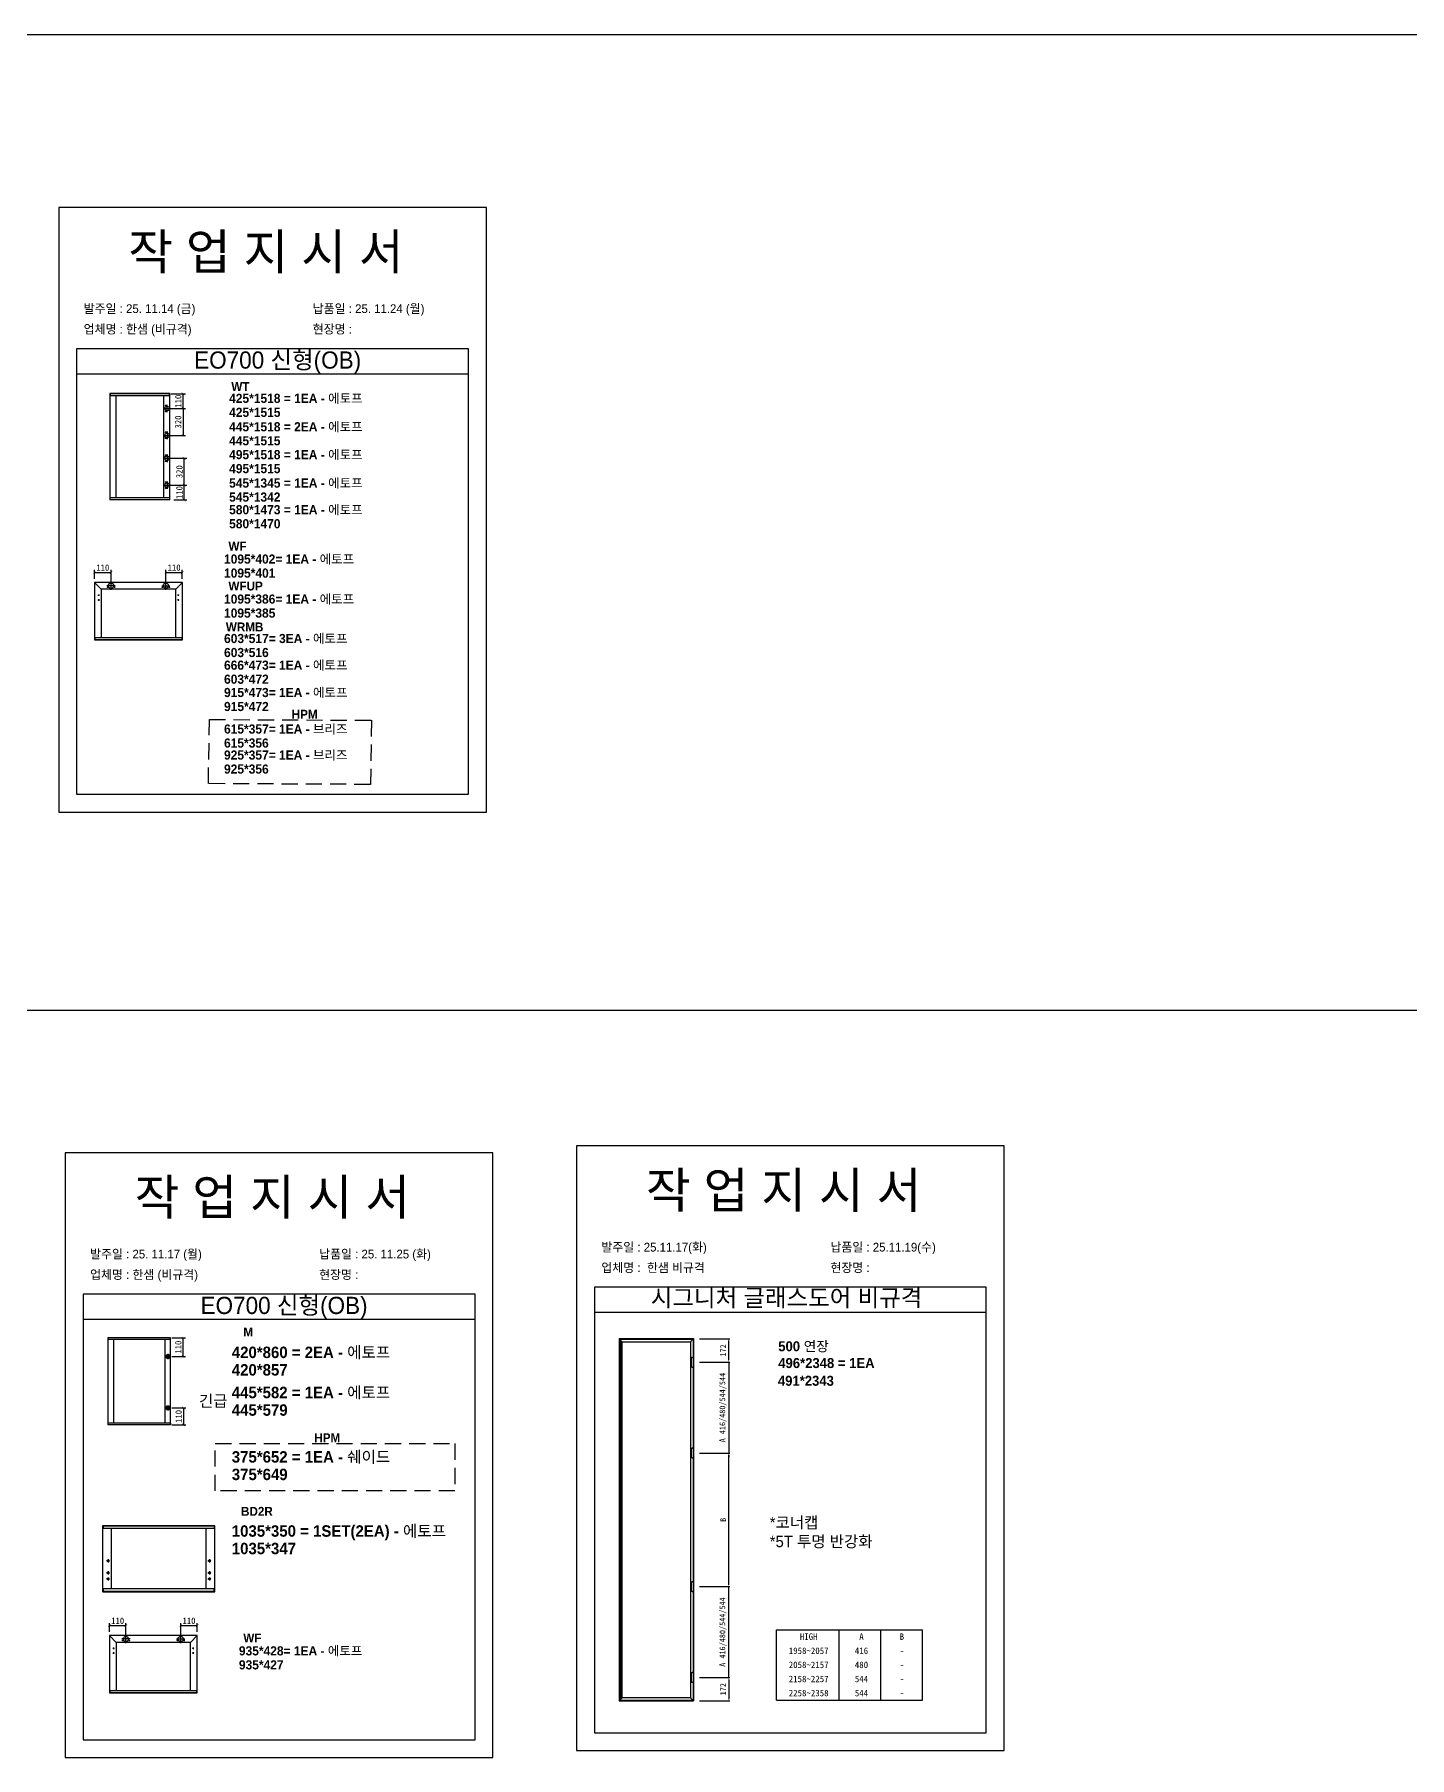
# Model space of a CAD drawing. Header units: millimetres. Extents: x -44117 to 256353, y -2095463 to 65325.
# Drawn here: x 117248 to 122651, y -475691 to -468922 of the extents above; entities that cross this region are included whole.
import ezdxf
from ezdxf.enums import TextEntityAlignment as Align

# ---------------------------------------------------------------- set-up
doc = ezdxf.new("R2010")
doc.units = ezdxf.units.MM
doc.header["$LTSCALE"] = 10
doc.linetypes.add('HIDDEN', pattern=[9.525, 6.35, -3.175])
doc.layers.add('Layer1', color=7, linetype='Continuous', lineweight=70)
doc.styles.add('MtX_Gulim', font='')
doc.styles.get('MtX_Gulim').set_extended_font_data('Gulim', bold=True)
doc.dimstyles.new('DIMS CHOO(0.75)', dxfattribs={"dimscale": 15, "dimtxt": 1.5, "dimasz": 0.5, "dimexe": 0.3, "dimexo": 1.5, "dimgap": 0.75, "dimtad": 1, "dimdec": 1, "dimzin": 9, "dimdsep": 46, "dimtxsty": 'Standard', "dimcen": 0, "dimclrd": 4, "dimclre": 4, "dimclrt": 3, "dimadec": 0, "dimazin": 1, "dimtfac": 1, "dimtdec": 1, "dimtix": 1, "dimtmove": 1, "dimatfit": 3, "dimfxl": 0, "dimtolj": 1, "dimtzin": 0, "dimlwd": -1, "dimlwe": -1, "dimarcsym": 0})
doc.dimstyles.new('ISO-25', dxfattribs={"dimtxt": 2.5, "dimasz": 2.5, "dimexe": 1, "dimexo": 1, "dimtad": 1, "dimtxsty": 'Standard', "dimblk": 'ARCHTICK', "dimcen": 2.5, "dimadec": 0, "dimazin": 0, "dimtfac": 1, "dimtmove": 0, "dimatfit": 3, "dimfxl": 0, "dimarcsym": 0})

# ---------------------------------------------------------------- blocks, each defined once
blk = doc.blocks.new('_ArchTick')
at = {"color": 0, "linetype": 'ByBlock', "const_width": 0.15}
blk.add_lwpolyline([(-0.5, -0.5), (0.5, 0.5)], dxfattribs=at)
blk = doc.blocks.new('*D3942')
at = {"color": 0, "lineweight": -2}
for p, q in [((117484.7, -471059.8), (117484.7, -471025.2)), ((117484.7, -471035.2), (117549.2, -471035.2)), ((117549.2, -471072.5), (117549.2, -471025.2))]:
    blk.add_line(p, q, dxfattribs=at)
at = {"layer": 'Defpoints', "color": 0}
for p in [(117484.7, -471074.8), (117549.2, -471035.2), (117549.2, -471087.5)]:
    blk.add_point(p, dxfattribs=at)
at = {"color": 0, "lineweight": -2, "xscale": 10, "yscale": 10, "zscale": 10, "rotation": 180}
blk.add_blockref('_ArchTick', (117484.7, -471035.2), dxfattribs=at)
at = {"color": 0, "lineweight": -2, "xscale": 10, "yscale": 10, "zscale": 10}
blk.add_blockref('_ArchTick', (117549.2, -471035.2), dxfattribs=at)
at = {"color": 0, "insert": (117516.9, -471016.4), "char_height": 25, "attachment_point": 5}
blk.add_mtext('110', dxfattribs=at)
blk = doc.blocks.new('*D3943')
at = {"color": 0, "lineweight": -2}
for p, q in [((117764.7, -471072.5), (117764.7, -471025.2)), ((117764.7, -471035.2), (117829.3, -471035.2)), ((117829.3, -471059.8), (117829.3, -471025.2))]:
    blk.add_line(p, q, dxfattribs=at)
at = {"layer": 'Defpoints', "color": 0}
for p in [(117764.7, -471087.5), (117829.3, -471035.2), (117829.3, -471074.8)]:
    blk.add_point(p, dxfattribs=at)
at = {"color": 0, "lineweight": -2, "xscale": 10, "yscale": 10, "zscale": 10, "rotation": 180}
blk.add_blockref('_ArchTick', (117764.7, -471035.2), dxfattribs=at)
at = {"color": 0, "lineweight": -2, "xscale": 10, "yscale": 10, "zscale": 10}
blk.add_blockref('_ArchTick', (117829.3, -471035.2), dxfattribs=at)
at = {"color": 0, "insert": (117797, -471016.4), "char_height": 25, "attachment_point": 5}
blk.add_mtext('110', dxfattribs=at)
blk = doc.blocks.new('*D3946')
at = {"color": 0, "lineweight": -2}
for p, q in [((117784.2, -470333.5), (117842.1, -470333.5)), ((117832.1, -470391.4), (117832.1, -470333.5)), ((117784.2, -470391.4), (117842.1, -470391.4))]:
    blk.add_line(p, q, dxfattribs=at)
at = {"layer": 'Defpoints', "color": 0}
for p in [(117769.2, -470333.5), (117832.1, -470333.5), (117769.2, -470391.4)]:
    blk.add_point(p, dxfattribs=at)
at = {"color": 0, "lineweight": -2, "xscale": 10, "yscale": 10, "zscale": 10}
for p, rotation in [((117832.1, -470333.5), 90), ((117832.1, -470391.4), 270)]:
    blk.add_blockref('_ArchTick', p, dxfattribs=dict(at, rotation=rotation))
at = {"color": 0, "insert": (117813.4, -470362.5), "char_height": 25, "attachment_point": 5, "rotation": 90}
blk.add_mtext('110', dxfattribs=at)
blk = doc.blocks.new('*D3947')
at = {"color": 0, "lineweight": -2}
for p, q in [((117784.2, -470692), (117846.7, -470692)), ((117795.8, -470750.5), (117846.7, -470750.5)), ((117836.7, -470750.5), (117836.7, -470692))]:
    blk.add_line(p, q, dxfattribs=at)
at = {"layer": 'Defpoints', "color": 0}
for p in [(117769.2, -470692), (117780.8, -470750.5), (117836.7, -470692)]:
    blk.add_point(p, dxfattribs=at)
at = {"color": 0, "lineweight": -2, "xscale": 10, "yscale": 10, "zscale": 10}
for p, rotation in [((117836.7, -470692), 90), ((117836.7, -470750.5), 270)]:
    blk.add_blockref('_ArchTick', p, dxfattribs=dict(at, rotation=rotation))
at = {"color": 0, "insert": (117817.9, -470721.2), "char_height": 25, "attachment_point": 5, "rotation": 90}
blk.add_mtext('110', dxfattribs=at)
blk = doc.blocks.new('*D3948')
at = {"color": 0, "lineweight": -2}
for p, q in [((117784.2, -470586.8), (117846.7, -470586.8)), ((117836.7, -470692), (117836.7, -470586.8)), ((117784.2, -470692), (117846.7, -470692))]:
    blk.add_line(p, q, dxfattribs=at)
at = {"layer": 'Defpoints', "color": 0}
for p in [(117769.2, -470586.8), (117836.7, -470586.8), (117769.2, -470692)]:
    blk.add_point(p, dxfattribs=at)
at = {"color": 0, "lineweight": -2, "xscale": 10, "yscale": 10, "zscale": 10}
for p, rotation in [((117836.7, -470586.8), 90), ((117836.7, -470692), 270)]:
    blk.add_blockref('_ArchTick', p, dxfattribs=dict(at, rotation=rotation))
at = {"color": 0, "insert": (117817.9, -470639.4), "char_height": 25, "attachment_point": 5, "rotation": 90}
blk.add_mtext('320', dxfattribs=at)
blk = doc.blocks.new('*D3949')
at = {"color": 0, "lineweight": -2}
for p, q in [((117784.2, -470391.4), (117842.1, -470391.4)), ((117832.1, -470391.4), (117832.1, -470496.6)), ((117784.2, -470496.6), (117842.1, -470496.6))]:
    blk.add_line(p, q, dxfattribs=at)
at = {"layer": 'Defpoints', "color": 0}
for p in [(117769.2, -470391.4), (117769.2, -470496.6), (117832.1, -470496.6)]:
    blk.add_point(p, dxfattribs=at)
at = {"color": 0, "lineweight": -2, "xscale": 10, "yscale": 10, "zscale": 10}
for p, rotation in [((117832.1, -470391.4), 90), ((117832.1, -470496.6), 270)]:
    blk.add_blockref('_ArchTick', p, dxfattribs=dict(at, rotation=rotation))
at = {"color": 0, "insert": (117813.4, -470444), "char_height": 25, "attachment_point": 5, "rotation": 90}
blk.add_mtext('320', dxfattribs=at)
blk = doc.blocks.new('*D3965')
at = {"color": 0, "lineweight": -2}
for p, q in [((117787.8, -474042), (117842.4, -474042)), ((117832.4, -474115.6), (117832.4, -474042)), ((117787.8, -474115.6), (117842.4, -474115.6))]:
    blk.add_line(p, q, dxfattribs=at)
at = {"layer": 'Defpoints', "color": 0}
for p in [(117772.8, -474042), (117832.4, -474042), (117772.8, -474115.6)]:
    blk.add_point(p, dxfattribs=at)
at = {"color": 0, "lineweight": -2, "xscale": 10, "yscale": 10, "zscale": 10}
for p, rotation in [((117832.4, -474042), 90), ((117832.4, -474115.6), 270)]:
    blk.add_blockref('_ArchTick', p, dxfattribs=dict(at, rotation=rotation))
at = {"color": 0, "insert": (117813.7, -474078.8), "char_height": 25, "attachment_point": 5, "rotation": 90}
blk.add_mtext('110', dxfattribs=at)
blk = doc.blocks.new('*D3966')
at = {"color": 0, "lineweight": -2}
for p, q in [((117787.8, -474317.5), (117843.4, -474317.5)), ((117833.4, -474317.5), (117833.4, -474384.3)), ((117787.8, -474384.3), (117843.4, -474384.3))]:
    blk.add_line(p, q, dxfattribs=at)
at = {"layer": 'Defpoints', "color": 0}
for p in [(117772.8, -474317.5), (117772.8, -474384.3), (117833.4, -474384.3)]:
    blk.add_point(p, dxfattribs=at)
at = {"color": 0, "lineweight": -2, "xscale": 10, "yscale": 10, "zscale": 10}
for p, rotation in [((117833.4, -474317.5), 90), ((117833.4, -474384.3), 270)]:
    blk.add_blockref('_ArchTick', p, dxfattribs=dict(at, rotation=rotation))
at = {"color": 0, "insert": (117814.7, -474350.9), "char_height": 25, "attachment_point": 5, "rotation": 90}
blk.add_mtext('110', dxfattribs=at)
blk = doc.blocks.new('*D3967')
at = {"color": 0, "lineweight": -2}
for p, q in [((117543.1, -475197.3), (117543.1, -475162.8)), ((117543.1, -475172.8), (117607.6, -475172.8)), ((117607.6, -475210.1), (117607.6, -475162.8))]:
    blk.add_line(p, q, dxfattribs=at)
at = {"layer": 'Defpoints', "color": 0}
for p in [(117543.1, -475212.3), (117607.6, -475172.8), (117607.6, -475225.1)]:
    blk.add_point(p, dxfattribs=at)
at = {"color": 0, "lineweight": -2, "xscale": 10, "yscale": 10, "zscale": 10, "rotation": 180}
blk.add_blockref('_ArchTick', (117543.1, -475172.8), dxfattribs=at)
at = {"color": 0, "lineweight": -2, "xscale": 10, "yscale": 10, "zscale": 10}
blk.add_blockref('_ArchTick', (117607.6, -475172.8), dxfattribs=at)
at = {"color": 0, "insert": (117575.4, -475154), "char_height": 25, "attachment_point": 5}
blk.add_mtext('110', dxfattribs=at)
blk = doc.blocks.new('*D3968')
at = {"color": 0, "lineweight": -2}
for p, q in [((117823.2, -475210.1), (117823.2, -475162.8)), ((117823.2, -475172.8), (117887.7, -475172.8)), ((117887.7, -475197.3), (117887.7, -475162.8))]:
    blk.add_line(p, q, dxfattribs=at)
at = {"layer": 'Defpoints', "color": 0}
for p in [(117887.7, -475172.8), (117887.7, -475212.3), (117823.2, -475225.1)]:
    blk.add_point(p, dxfattribs=at)
at = {"color": 0, "lineweight": -2, "xscale": 10, "yscale": 10, "zscale": 10, "rotation": 180}
blk.add_blockref('_ArchTick', (117823.2, -475172.8), dxfattribs=at)
at = {"color": 0, "lineweight": -2, "xscale": 10, "yscale": 10, "zscale": 10}
blk.add_blockref('_ArchTick', (117887.7, -475172.8), dxfattribs=at)
at = {"color": 0, "insert": (117855.5, -475154), "char_height": 25, "attachment_point": 5}
blk.add_mtext('110', dxfattribs=at)
blk = doc.blocks.new('*D3969')
at = {"color": 4}
for p, q in [((119860.8, -474045.5), (119980.9, -474045.5)), ((119976.4, -474130.5), (119976.4, -474053)), ((119860.8, -474138), (119980.9, -474138))]:
    blk.add_line(p, q, dxfattribs=at)
for points in [[(119977.7, -474053), (119975.2, -474053), (119976.4, -474045.5)], [(119975.2, -474130.5), (119977.7, -474130.5), (119976.4, -474138)]]:
    blk.add_solid(points, dxfattribs=at)
at = {"layer": 'Defpoints', "color": 0}
for p in [(119838.3, -474045.5), (119976.4, -474045.5), (119838.3, -474138)]:
    blk.add_point(p, dxfattribs=at)
at = {"color": 3, "insert": (119953.9, -474091.7), "char_height": 22.5, "attachment_point": 5, "rotation": 90}
blk.add_mtext('\\A1;172', dxfattribs=at)
blk = doc.blocks.new('*D3970')
at = {"color": 4}
for p, q in [((119860.8, -474138), (119980.9, -474138)), ((119976.4, -474130.5), (119976.4, -474123)), ((119976.4, -474138), (119976.4, -474494.8)), ((119860.8, -474494.8), (119980.9, -474494.8)), ((119976.4, -474502.3), (119976.4, -474509.8))]:
    blk.add_line(p, q, dxfattribs=at)
for points in [[(119975.2, -474130.5), (119977.7, -474130.5), (119976.4, -474138)], [(119977.7, -474502.3), (119975.2, -474502.3), (119976.4, -474494.8)]]:
    blk.add_solid(points, dxfattribs=at)
at = {"layer": 'Defpoints', "color": 0}
for p in [(119838.3, -474138), (119838.3, -474494.8), (119976.4, -474494.8)]:
    blk.add_point(p, dxfattribs=at)
at = {"color": 3, "insert": (119953.9, -474316.4), "char_height": 22.5, "attachment_point": 5, "rotation": 90}
blk.add_mtext('\\A1;A 416/480/544/544', dxfattribs=at)
blk = doc.blocks.new('*D3971')
at = {"color": 4}
for p, q in [((119860.8, -474494.8), (119980.9, -474494.8)), ((119976.4, -475012.1), (119976.4, -474502.3)), ((119860.8, -475019.6), (119980.9, -475019.6))]:
    blk.add_line(p, q, dxfattribs=at)
for points in [[(119977.7, -474502.3), (119975.2, -474502.3), (119976.4, -474494.8)], [(119975.2, -475012.1), (119977.7, -475012.1), (119976.4, -475019.6)]]:
    blk.add_solid(points, dxfattribs=at)
at = {"layer": 'Defpoints', "color": 0}
for p in [(119838.3, -474494.8), (119976.4, -474494.8), (119838.3, -475019.6)]:
    blk.add_point(p, dxfattribs=at)
at = {"color": 3, "insert": (119953.9, -474757.2), "char_height": 22.5, "attachment_point": 5, "rotation": 90}
blk.add_mtext('\\A1;B', dxfattribs=at)
blk = doc.blocks.new('*D3972')
at = {"color": 4}
for p, q in [((119860.8, -475376.5), (119980.9, -475376.5)), ((119976.4, -475384), (119976.4, -475461.5)), ((119860.8, -475469), (119980.9, -475469))]:
    blk.add_line(p, q, dxfattribs=at)
for points in [[(119977.7, -475384), (119975.2, -475384), (119976.4, -475376.5)], [(119975.2, -475461.5), (119977.7, -475461.5), (119976.4, -475469)]]:
    blk.add_solid(points, dxfattribs=at)
at = {"layer": 'Defpoints', "color": 0}
for p in [(119838.3, -475376.5), (119838.3, -475469), (119976.4, -475469)]:
    blk.add_point(p, dxfattribs=at)
at = {"color": 3, "insert": (119953.9, -475422.7), "char_height": 22.5, "attachment_point": 5, "rotation": 90}
blk.add_mtext('\\A1;172', dxfattribs=at)
blk = doc.blocks.new('*D3973')
at = {"color": 4}
for p, q in [((119976.4, -475012.1), (119976.4, -475004.6)), ((119860.8, -475019.6), (119980.9, -475019.6)), ((119976.4, -475376.5), (119976.4, -475019.6)), ((119860.8, -475376.5), (119980.9, -475376.5)), ((119976.4, -475384), (119976.4, -475391.5))]:
    blk.add_line(p, q, dxfattribs=at)
for points in [[(119975.2, -475012.1), (119977.7, -475012.1), (119976.4, -475019.6)], [(119977.7, -475384), (119975.2, -475384), (119976.4, -475376.5)]]:
    blk.add_solid(points, dxfattribs=at)
at = {"layer": 'Defpoints', "color": 0}
for p in [(119838.3, -475019.6), (119976.4, -475019.6), (119838.3, -475376.5)]:
    blk.add_point(p, dxfattribs=at)
at = {"color": 3, "insert": (119953.9, -475198), "char_height": 22.5, "attachment_point": 5, "rotation": 90}
blk.add_mtext('\\A1;A 416/480/544/544', dxfattribs=at)

msp = doc.modelspace()

# ---------------------------------------------------------------- linework, layer by layer
at = {"color": 1}
for p, q in [((104015.69829, -468921.59006), (196284.84516, -468921.59006)), ((104015.69829, -468921.59006), (196284.84516, -468921.59006)), ((104015.69829, -472754.99365), (196284.84516, -472754.99365)), ((104015.69829, -472754.99365), (196284.84516, -472754.99365))]:
    msp.add_line(p, q, dxfattribs=at)
for p, q in [((118954.07626, -470156.0411), (117414.07626, -470156.0411)), ((118954.07626, -470256.0411), (117414.07626, -470256.0411)), ((117543.91683, -470333.06662), (117543.91683, -470750.27448)), ((117780.91039, -470333.54593), (117543.91683, -470333.54593)), ((117780.91039, -470340.78888), (117543.91683, -470340.78888)), ((117780.64411, -470332.80033), (117544.18311, -470332.80033)), ((117545.24825, -470332.80033), (117545.24825, -470340.78888)), ((117567.61618, -470340.25631), (117567.61618, -470742.55223)), ((117756.94475, -470742.55223), (117756.94475, -470340.78888)), ((117779.57897, -470340.78888), (117779.57897, -470332.80033)), ((117780.91039, -470750.27448), (117780.91039, -470333.06662)), ((117754.66927, -470391.38301), (117783.71845, -470391.38301)), ((117766.53101, -470379.40019), (117762.27045, -470379.40019)), ((117766.53101, -470403.36583), (117762.27045, -470403.36583)), ((117764.40073, -470377.26991), (117764.40073, -470381.53047)), ((117764.40073, -470401.23555), (117764.40073, -470405.49611)), ((117769.19386, -470405.90761), (117769.19386, -470376.85843)), ((117764.40073, -470482.45245), (117764.40073, -470486.71301)), ((117769.19386, -470482.04097), (117769.19386, -470511.09015)), ((117754.66927, -470496.56556), (117783.71845, -470496.56556)), ((117766.53101, -470484.58273), (117762.27045, -470484.58273)), ((117766.53101, -470508.54837), (117762.27045, -470508.54837)), ((117764.40073, -470506.41809), (117764.40073, -470510.67865)), ((117754.66927, -470586.77556), (117783.71845, -470586.77556)), ((117766.53101, -470574.79273), (117762.27045, -470574.79273)), ((117766.53101, -470598.75837), (117762.27045, -470598.75837)), ((117764.40073, -470572.66245), (117764.40073, -470576.92301)), ((117764.40073, -470596.62809), (117764.40073, -470600.88865)), ((117769.19386, -470572.25096), (117769.19386, -470601.30014)), ((117766.53101, -470679.97525), (117762.27045, -470679.97525)), ((117764.40073, -470677.84497), (117764.40073, -470682.10553)), ((117769.19386, -470677.43349), (117769.19386, -470706.48267)), ((117780.91039, -470742.55223), (117543.91683, -470742.55223)), ((117780.91039, -470749.79518), (117543.91683, -470749.79518)), ((117780.64411, -470750.54078), (117544.18311, -470750.54078)), ((117545.24825, -470750.54078), (117545.24825, -470742.55223)), ((117754.66927, -470691.95809), (117783.71845, -470691.95809)), ((117766.53101, -470703.94089), (117762.27045, -470703.94089)), ((117764.40073, -470701.81061), (117764.40073, -470706.07117)), ((117779.57897, -470742.55223), (117779.57897, -470750.54078)), ((117484.37553, -471074.77265), (117484.37553, -471299.11298)), ((117510.71628, -471101.1134), (117484.46221, -471074.56338)), ((117829.26136, -471074.47669), (117484.67149, -471074.47669)), ((117565.33496, -471087.49908), (117533.04812, -471087.49908)), ((117535.87318, -471091.05065), (117535.87318, -471095.78606)), ((117549.19154, -471103.6425), (117549.19154, -471071.35567)), ((117562.50989, -471091.05065), (117562.50989, -471095.78606)), ((117748.5979, -471087.49908), (117780.88474, -471087.49908)), ((117751.42297, -471091.05065), (117751.42297, -471095.78606)), ((117764.74132, -471103.6425), (117764.74132, -471071.35567)), ((117778.05968, -471091.05065), (117778.05968, -471095.78606)), ((117803.21657, -471101.1134), (117829.47064, -471074.56338)), ((117829.55732, -471299.11298), (117829.55732, -471074.77265)), ((117497.69389, -471124.19856), (117503.61316, -471124.19856)), ((117497.69389, -471143.14022), (117503.61316, -471143.14022)), ((117500.65352, -471121.23892), (117500.65352, -471127.15819)), ((117500.65352, -471140.18058), (117500.65352, -471146.09985)), ((117510.71628, -471101.1134), (117510.71628, -471291.12197)), ((117803.21657, -471101.1134), (117510.71628, -471101.1134)), ((117538.24089, -471093.41835), (117533.50547, -471093.41835)), ((117564.8776, -471093.41835), (117560.14219, -471093.41835)), ((117753.79068, -471093.41835), (117749.05526, -471093.41835)), ((117780.42739, -471093.41835), (117775.69197, -471093.41835)), ((117803.21657, -471290.53004), (117803.21657, -471101.1134)), ((117816.23897, -471124.19856), (117810.3197, -471124.19856)), ((117816.23897, -471143.14022), (117810.3197, -471143.14022)), ((117813.27934, -471121.23892), (117813.27934, -471127.15819)), ((117813.27934, -471140.18058), (117813.27934, -471146.09985)), ((117484.37553, -471290.53004), (117829.55732, -471290.53004)), ((117485.85534, -471290.53004), (117485.85534, -471299.40894)), ((117828.07751, -471299.40894), (117828.07751, -471290.53004)), ((117484.37553, -471298.58025), (117829.26136, -471298.58025)), ((117484.67149, -471299.40894), (117829.26136, -471299.40894)), ((120988.1738, -473843.14424), (119448.1738, -473843.14424)), ((118979.29147, -473870.29812), (117439.29147, -473870.29812)), ((118979.29147, -473970.29812), (117439.29147, -473970.29812)), ((120988.1738, -473943.14424), (119448.1738, -473943.14424)), ((117536.97099, -474042.21166), (117536.97099, -474384.09855)), ((117783.47164, -474042.65439), (117536.97099, -474042.65439)), ((117783.47164, -474049.34456), (117536.97099, -474049.34456)), ((117783.22567, -474041.9657), (117537.21696, -474041.9657)), ((117558.86159, -474048.85263), (117558.86159, -474376.96567)), ((117761.33507, -474376.96567), (117761.33507, -474049.34456)), ((117782.24183, -474049.34456), (117782.24183, -474041.9657)), ((117783.47164, -474384.09855), (117783.47164, -474042.21166)), ((119545.699, -474045.46755), (119545.699, -475468.96394)), ((119545.699, -474045.46755), (119838.27014, -474045.46755)), ((119545.699, -474045.46755), (119558.16279, -474057.93134)), ((119545.699, -474045.46755), (119551.6029, -474045.46755)), ((119551.6029, -474045.46755), (119551.6029, -475468.96394)), ((119825.80635, -474057.93134), (119838.27014, -474045.46755)), ((119838.27014, -474045.46755), (119838.27014, -475468.96394)), ((117783.47164, -474376.96567), (117536.97099, -474376.96567)), ((117783.47164, -474383.65583), (117536.97099, -474383.65583)), ((117783.22567, -474384.34452), (117537.21696, -474384.34452)), ((117538.2008, -474384.34452), (117538.2008, -474376.96567)), ((117782.24183, -474376.96567), (117782.24183, -474384.34452)), ((117516.25793, -474780.84203), (117516.25793, -475039.2841)), ((117956.86833, -474781.5085), (117516.25793, -474781.5085)), ((117956.86833, -474791.5796), (117516.25793, -474791.5796)), ((117956.49807, -474780.47177), (117516.62819, -474780.47177)), ((117518.10923, -474780.47177), (117518.10923, -474791.5796)), ((117549.5814, -474791.5796), (117549.5814, -475028.54654)), ((117923.54485, -475028.54654), (117923.54485, -474791.5796)), ((117955.01702, -474780.47177), (117955.01702, -474791.5796)), ((117956.86833, -475039.2841), (117956.86833, -474780.84203)), ((117543.4721, -474918.2088), (117531.25349, -474918.2088)), ((117537.3628, -474912.0995), (117537.3628, -474924.31811)), ((117929.65416, -474918.2088), (117941.87276, -474918.2088)), ((117935.76346, -474912.0995), (117935.76346, -474924.31811)), ((117543.4721, -474965.60219), (117531.25349, -474965.60219)), ((117543.4721, -474989.29889), (117531.25349, -474989.29889)), ((117537.3628, -474959.49289), (117537.3628, -474971.71149)), ((117537.3628, -474983.18958), (117537.3628, -474995.40819)), ((117929.65416, -474965.60219), (117941.87276, -474965.60219)), ((117929.65416, -474989.29889), (117941.87276, -474989.29889)), ((117935.76346, -474959.49289), (117935.76346, -474971.71149)), ((117935.76346, -474983.18958), (117935.76346, -474995.40819)), ((117956.86833, -475028.54654), (117516.25793, -475028.54654)), ((117956.86833, -475038.61763), (117516.25793, -475038.61763)), ((117516.62819, -475039.65436), (117956.49807, -475039.65436)), ((117518.10923, -475028.54654), (117518.10923, -475039.65436)), ((117955.01702, -475039.65436), (117955.01702, -475028.54654)), ((117542.83338, -475212.3335), (117542.83338, -475436.67383)), ((117569.17413, -475238.67425), (117542.92007, -475212.12423)), ((117887.71922, -475212.03754), (117543.12935, -475212.03754)), ((117607.64939, -475241.20335), (117607.64939, -475208.91652)), ((117823.19918, -475241.20335), (117823.19918, -475208.91652)), ((117861.67443, -475238.67425), (117887.9285, -475212.12423)), ((117888.01518, -475436.67383), (117888.01518, -475212.3335)), ((120163.6579, -475466.12565), (120163.6579, -475189.10229)), ((120163.6579, -475189.10229), (120738.03272, -475189.10229)), ((120410.37164, -475466.12565), (120410.37164, -475189.10229)), ((120574.20218, -475466.12565), (120574.20218, -475189.10229)), ((120738.03272, -475466.12565), (120738.03272, -475189.10229)), ((117556.15175, -475261.75941), (117562.07101, -475261.75941)), ((117556.15175, -475280.70107), (117562.07101, -475280.70107)), ((117559.11138, -475258.79977), (117559.11138, -475264.71904)), ((117559.11138, -475277.74143), (117559.11138, -475283.6607)), ((117569.17413, -475238.67425), (117569.17413, -475428.68282)), ((117861.67443, -475238.67425), (117569.17413, -475238.67425)), ((117623.79281, -475225.05993), (117591.50598, -475225.05993)), ((117596.69874, -475230.9792), (117591.96333, -475230.9792)), ((117594.33104, -475228.61149), (117594.33104, -475233.34691)), ((117623.33546, -475230.9792), (117618.60004, -475230.9792)), ((117620.96775, -475228.61149), (117620.96775, -475233.34691)), ((117807.05576, -475225.05993), (117839.34259, -475225.05993)), ((117812.24853, -475230.9792), (117807.51312, -475230.9792)), ((117809.88083, -475228.61149), (117809.88083, -475233.34691)), ((117838.88525, -475230.9792), (117834.14983, -475230.9792)), ((117836.51754, -475228.61149), (117836.51754, -475233.34691)), ((117861.67443, -475428.09089), (117861.67443, -475238.67425)), ((117874.69683, -475261.75941), (117868.77756, -475261.75941)), ((117874.69683, -475280.70107), (117868.77756, -475280.70107)), ((117871.73719, -475258.79977), (117871.73719, -475264.71904)), ((117871.73719, -475277.74143), (117871.73719, -475283.6607)), ((117542.83338, -475428.09089), (117888.01518, -475428.09089)), ((117542.83338, -475436.1411), (117887.71922, -475436.1411)), ((117543.12935, -475436.96979), (117887.71922, -475436.96979)), ((117544.3132, -475428.09089), (117544.3132, -475436.96979)), ((117886.53536, -475436.96979), (117886.53536, -475428.09089)), ((119558.16279, -475456.50015), (119545.699, -475468.96394)), ((119545.699, -475468.96394), (119838.27014, -475468.96394)), ((119825.80635, -475456.50015), (119838.27014, -475468.96394)), ((120163.6579, -475466.12565), (120738.03272, -475466.12565))]:
    msp.add_line(p, q)
at = {"linetype": 'Continuous'}
for p, q in [((119558.16279, -475456.50015), (119558.16279, -474057.93134)), ((119558.16279, -474057.93134), (119825.80635, -474057.93134)), ((119825.80635, -474057.93134), (119825.80635, -475456.50015)), ((119825.80635, -475456.50015), (119558.16279, -475456.50015))]:
    msp.add_line(p, q, dxfattribs=at)
for points in [[(117344.07626, -471976.87138), (119024.07626, -471976.87138), (119024.07626, -469600.87138), (117344.07626, -469600.87138)], [(117369.29147, -475691.1284), (119049.29147, -475691.1284), (119049.29147, -473315.1284), (117369.29147, -473315.1284)], [(119378.1738, -475663.97452), (121058.1738, -475663.97452), (121058.1738, -473287.97452), (119378.1738, -473287.97452)], [(119547.66696, -474047.43552), (119836.30218, -474047.43552), (119836.30218, -475466.99597), (119547.66696, -475466.99597)]]:
    msp.add_lwpolyline(points, close=True)
for points in [[(117414.07626, -470156.0411), (117414.07626, -471906.87138), (118954.07626, -471906.87138), (118954.07626, -470156.0411)], [(119448.1738, -473843.14424), (119448.1738, -475593.97452), (120988.1738, -475593.97452), (120988.1738, -473843.14424)], [(117439.29147, -473870.29812), (117439.29147, -475621.1284), (118979.29147, -475621.1284), (118979.29147, -473870.29812)]]:
    msp.add_lwpolyline(points)
at = {"color": 1, "linetype": 'HIDDEN'}
for points in [[(117935.71344, -471612.85224), (118572.644, -471616.09472), (118568.55113, -471868.11975), (117931.62057, -471864.87726)], [(117958.83732, -474457.82505), (118900.31049, -474457.82505), (118900.31049, -474643.50298), (117958.83732, -474643.50298)]]:
    msp.add_lwpolyline(points, close=True, dxfattribs=at)
at = {"linetype": 'Continuous'}
for points in [[(119833.66773, -474157.29215), (119833.66773, -474157.29215, 0.4142135624), (119838.27014, -474152.68974), (119838.27014, -474123.23429, 0.4142135624), (119833.66773, -474118.63188), (119833.66773, -474118.63188, 0.4142135624), (119829.06532, -474123.23429), (119829.06532, -474152.68974, 0.4142135624)], [(119833.66773, -474514.15023), (119833.66773, -474514.15023, 0.4142135624), (119838.27014, -474509.54782), (119838.27014, -474480.09237, 0.4142135624), (119833.66773, -474475.48996), (119833.66773, -474475.48996, 0.4142135624), (119829.06532, -474480.09237), (119829.06532, -474509.54782, 0.4142135624)], [(119833.66773, -475038.94153), (119833.66773, -475038.94153, 0.4142135624), (119838.27014, -475034.33912), (119838.27014, -475004.88367, 0.4142135624), (119833.66773, -475000.28125), (119833.66773, -475000.28125, 0.4142135624), (119829.06532, -475004.88367), (119829.06532, -475034.33912, 0.4142135624)], [(119833.66773, -475395.79961), (119833.66773, -475395.79961, 0.4142135624), (119838.27014, -475391.1972), (119838.27014, -475361.74175, 0.4142135624), (119833.66773, -475357.13934), (119833.66773, -475357.13934, 0.4142135624), (119829.06532, -475361.74175), (119829.06532, -475391.1972, 0.4142135624)]]:
    msp.add_lwpolyline(points, format="xyb", close=True, dxfattribs=at)
for centre, radius in [((117769.19386, -470391.38301), 9.31997), ((117764.40073, -470379.40019), 0.85211), ((117764.40073, -470403.36583), 0.85211), ((117769.19386, -470496.56556), 9.31997), ((117764.40073, -470484.58273), 0.85211), ((117764.40073, -470508.54837), 0.85211), ((117769.19386, -470586.77556), 9.31997), ((117764.40073, -470574.79273), 0.85211), ((117764.40073, -470598.75837), 0.85211), ((117769.19386, -470691.95809), 9.31997), ((117764.40073, -470679.97525), 0.85211), ((117764.40073, -470703.94089), 0.85211), ((117549.19154, -471087.49908), 10.35872), ((117764.74132, -471087.49908), 10.35872), ((117500.65352, -471124.19856), 0.88789), ((117500.65352, -471143.14022), 0.88789), ((117535.87318, -471093.41835), 0.94708), ((117562.50989, -471093.41835), 0.94708), ((117751.42297, -471093.41835), 0.94708), ((117778.05968, -471093.41835), 0.94708), ((117813.27934, -471124.19856), 0.88789), ((117813.27934, -471143.14022), 0.88789), ((117537.3628, -474918.2088), 3.70261), ((117935.76346, -474918.2088), 3.70261), ((117537.3628, -474965.60219), 3.70261), ((117537.3628, -474989.29889), 3.70261), ((117935.76346, -474965.60219), 3.70261), ((117935.76346, -474989.29889), 3.70261), ((117607.64939, -475225.05993), 10.35872), ((117823.19918, -475225.05993), 10.35872), ((117559.11138, -475261.75941), 0.88789), ((117559.11138, -475280.70107), 0.88789), ((117594.33104, -475230.9792), 0.94708), ((117620.96775, -475230.9792), 0.94708), ((117809.88083, -475230.9792), 0.94708), ((117836.51754, -475230.9792), 0.94708), ((117871.73719, -475261.75941), 0.88789), ((117871.73719, -475280.70107), 0.88789)]:
    msp.add_circle(centre, radius)
for centre, radius, start, end in [((117544.18311, -470333.06662), 0.26628, 90, 180), ((117780.64411, -470333.06662), 0.26628, 0, 90), ((117544.18311, -470750.27449), 0.26628, 180, 270), ((117780.64411, -470750.27449), 0.26628, 270, 0), ((117484.67149, -471074.77265), 0.29596, 90, 180), ((117829.26136, -471074.77265), 0.29596, 0, 90), ((117484.67149, -471299.11298), 0.29596, 180, 270), ((117829.26136, -471299.11298), 0.29596, 270, 0), ((117783.22567, -474042.21166), 0.24596, 0, 90), ((117537.21696, -474384.09856), 0.24596, 180, 270), ((117783.22567, -474384.09856), 0.24596, 270, 0), ((117516.62819, -474780.84203), 0.37026, 90, 180), ((117956.49807, -474780.84203), 0.37026, 0, 90), ((117516.62819, -475039.2841), 0.37026, 180, 270), ((117956.49807, -475039.2841), 0.37026, 270, 0), ((117543.12935, -475212.3335), 0.29596, 90, 180), ((117887.71922, -475212.3335), 0.29596, 0, 90), ((117543.12935, -475436.67383), 0.29596, 180, 270), ((117887.71922, -475436.67383), 0.29596, 270, 0)]:
    msp.add_arc(centre, radius, start, end)
at = {"layer": 'Layer1'}
for p, q in [((117772.83365, -474106.51698), (117772.83365, -474124.64738)), ((117772.83365, -474326.52534), (117772.83365, -474308.39494))]:
    msp.add_line(p, q, dxfattribs=at)
for points in [[(117781.89885, -474115.58218), (117763.76845, -474115.58218)], [(117781.89885, -474317.46014), (117763.76845, -474317.46014)]]:
    msp.add_lwpolyline(points, close=True, dxfattribs=at)
for centre in [(117772.83365, -474115.58218), (117772.83365, -474317.46014)]:
    msp.add_circle(centre, 6.04347, dxfattribs=at)

# ---------------------------------------------------------------- texts
at = {"linetype": 'Continuous', "style": 'MtX_Gulim'}
for s, height, p in [('WT', 35.049344, (118021.85495, -470322.28708)), ('WF', 35.049344, (118010.51284, -470949.53633)), ('WFUP', 35.049344, (118010.51284, -471105.95444)), ('WRMB', 35.049344, (118000.32748, -471266.7377)), ('HPM', 35.049344, (118259.09766, -471609.76653)), ('M', 35.04934, (118069.14404, -474036.69926)), ('500 연장', 39.271262, (120170.804, -474095.05871)), ('496*2348 = 1EA', 39.2712622, (120170.804, -474160.92065)), ('HPM', 35.049344, (118348.00682, -474452.26218)), ('BD2R', 35.049344, (118060.0059, -474741.49698)), ('WF', 35.049344, (118068.9707, -475238.88343))]:
    msp.add_text(s, height=height, dxfattribs=at).set_placement(p)
at = {"color": 242, "linetype": 'Continuous', "true_color": 0xcd2027, "style": 'MtX_Gulim'}
msp.add_text('491*2343', height=39.271262, dxfattribs=at).set_placement((120169.34208, -474230.52042))
for s, p in [('HIGH', (120290.30339, -475228.83992)), ('A', (120497.78295, -475228.83992)), ('B', (120656.61374, -475228.83992)), ('1958~2057', (120290.30339, -475284.2446)), ('416', (120497.78295, -475284.2446)), ('-', (120656.61374, -475284.2446)), ('2058~2157', (120290.30339, -475339.64927)), ('480', (120497.78295, -475339.64927)), ('-', (120656.61374, -475339.64927)), ('2158~2257', (120290.30339, -475395.05394)), ('544', (120497.78295, -475395.05394)), ('-', (120656.61374, -475395.05394)), ('2258~2358', (120290.30339, -475450.45861)), ('544', (120497.78295, -475450.45861)), ('-', (120656.61374, -475450.45861))]:
    msp.add_text(s, height=25.54794).set_placement(p, align=Align.CENTER)
at = {"attachment_point": 1}
for s, width, gutter_width, heights, insert, char_height in [('{\\fGulim|b0|i0|c129|p50;작 업 지 시 서}', 3307.3198183, 12.5, [-155.84554], (117616.88287, -469705.03389), 140), ('\\pt11;{\\fGulim|b0|i0|c129|p50;발주일 : 25. 11.14 (금)}', 3307.3198183, 12.5, [34.50412], (117441.67351, -469981.75431), 34.3), ('{\\fGulim|b0|i0|c129|p50;납품일 : 25. 11.24 (월)}', 3307.3198183, 12.5, [35.09023], (118341.65149, -469981.75431), 34.3), ('{\\fGulim|b0|i0|c129|p50;업체명 : 한샘 (비규격)}', 3307.3198183, 12.5, [36.11279], (117441.67351, -470062.41049), 34.3), ('{\\fGulim|b0|i0|c129|p50;현장명 : }', 3307.3198183, 12.5, [-38.2735], (118341.65149, -470062.41049), 34.3), ('{\\fGulim|b0|i0|c129|p50;EO700 신형(OB)}', 1597.0710432, 6.03612, [-85.06834], (117875.78718, -470166.831), 67.6045736), ('{\\f굴림|b1|i0|c129|p50;425*1518 = 1EA - 에토프}', 10885.719689, 140, [-40.04762], (118013.28285, -470333.06057), 36), ('{\\f굴림|b1|i0|c129|p50;\\C1;425*1515}', 10885.719689, 140, [-37], (118013.28285, -470388.10845), 36), ('{\\f굴림|b1|i0|c129|p50;445*1518 = 2EA - 에토프}', 10885.719689, 140, [-40.04762], (118013.28285, -470444.80857), 36), ('{\\f굴림|b1|i0|c129|p50;\\C1;445*1515}', 10885.719689, 140, [-37], (118013.28285, -470499.85646), 36), ('{\\f굴림|b1|i0|c129|p50;495*1518 = 1EA - 에토프}', 10885.719689, 140, [40.04762], (118013.28285, -470554.22849), 36), ('{\\f굴림|b1|i0|c129|p50;\\C1;495*1515}', 10885.719689, 140, [-37], (118013.28285, -470609.27638), 36), ('{\\f굴림|b1|i0|c129|p50;545*1345 = 1EA - 에토프}', 10885.719689, 140, [40.04762], (118013.28285, -470665.9765), 36), ('{\\f굴림|b1|i0|c129|p50;\\C1;545*1342}', 10885.719689, 140, [-37], (118013.28285, -470721.02439), 36), ('{\\f굴림|b1|i0|c129|p50;580*1473 = 1EA - 에토프}', 10885.719689, 140, [40.04762], (118013.28285, -470770.74025), 36), ('{\\f굴림|b1|i0|c129|p50;\\C1;580*1470}', 10885.719689, 140, [-37], (118013.28285, -470825.78814), 36), ('{\\f굴림|b1|i0|c129|p50;1095*402= 1EA - 에토프}', 10885.719689, 140, [-40.04762], (117993.21521, -470964.62289), 36), ('{\\f굴림|b1|i0|c129|p50;\\C1;1095*401}', 10885.719689, 140, [-37], (117993.21521, -471019.67077), 36), ('{\\f굴림|b1|i0|c129|p50;1095*386= 1EA - 에토프}', 10885.719689, 140, [-40.04762], (117993.21521, -471121.76852), 36), ('{\\f굴림|b1|i0|c129|p50;\\C1;1095*385}', 10885.719689, 140, [-37], (117993.21521, -471176.81641), 36), ('{\\f굴림|b1|i0|c129|p50;603*517= 3EA - 에토프}', 10885.719689, 140, [-40.04762], (117993.21521, -471276.73157), 36), ('{\\f굴림|b1|i0|c129|p50;\\C1;603*516}', 10885.719689, 140, [-37], (117993.21521, -471331.77946), 36), ('{\\f굴림|b1|i0|c129|p50;666*473= 1EA - 에토프}', 10885.719689, 140, [-40.04762], (117993.21521, -471381.49533), 36), ('{\\f굴림|b1|i0|c129|p50;915*473= 1EA - 에토프}', 10885.719689, 140, [-40.04762], (117993.21521, -471488.80543), 36), ('{\\f굴림|b1|i0|c129|p50;\\C1;603*472}', 10885.719689, 140, [-37], (117993.21521, -471436.54322), 36), ('{\\f굴림|b1|i0|c129|p50;\\C1;915*472}', 10885.719689, 140, [-37], (117993.21521, -471543.85331), 36), ('{\\f굴림|b1|i0|c129|p50;615*357= 1EA - 브리즈}', 10885.719689, 140, [-40], (117993.21521, -471632.26447), 36), ('{\\f굴림|b1|i0|c129|p50;\\C1;615*356}', 10885.719689, 140, [-37], (117993.21521, -471687.31236), 36), ('{\\f굴림|b1|i0|c129|p50;925*357= 1EA - 브리즈}', 10885.719689, 140, [-40], (117993.21521, -471734.57283), 36), ('{\\f굴림|b1|i0|c129|p50;\\C1;925*356}', 10885.719689, 140, [-36.90476], (117993.21521, -471789.62072), 36), ('{\\fGulim|b0|i0|c129|p50;작 업 지 시 서}', 3307.3198183, 12.5, [-155.84554], (119650.98041, -473392.13703), 140), ('{\\fGulim|b0|i0|c129|p50;작 업 지 시 서}', 3307.3198183, 12.5, [-155.84554], (117642.09807, -473419.29091), 140), ('\\pt11;{\\fGulim|b0|i0|c129|p50;발주일 : 25.11.17(화)}', 3307.3198183, 12.5, [34.50412], (119475.77105, -473668.85745), 34.3), ('{\\fGulim|b0|i0|c129|p50;납품일 : 25.11.19(수)}', 3307.3198183, 12.5, [57.68947], (120375.74903, -473668.85745), 34.3), ('\\pt11;{\\fGulim|b0|i0|c129|p50;발주일 : 25. 11.17 (월)}', 3307.3198183, 12.5, [34.50412], (117466.88872, -473696.01133), 34.3), ('{\\fGulim|b0|i0|c129|p50;납품일 : 25. 11.25 (화)}', 3307.3198183, 12.5, [35.09023], (118366.8667, -473696.01133), 34.3), ('{\\fGulim|b0|i0|c129|p50;업체명 : 한샘 (비규격)}', 3307.3198183, 12.5, [36.11279], (117466.88872, -473776.66751), 34.3), ('{\\fGulim|b0|i0|c129|p50;현장명 : }', 3307.3198183, 12.5, [-38.2735], (118366.8667, -473776.66751), 34.3), ('{\\fGulim|b0|i0|c129|p50;업체명 :  한샘 비규격}', 3307.3198183, 12.5, [36.11279], (119475.77105, -473749.51363), 34.3), ('{\\fGulim|b0|i0|c129|p50;현장명 : }', 3307.3198183, 12.5, [-38.2735], (120375.74903, -473749.51363), 34.3), ('{\\fGulim|b0|i0|c129|p50;시그니처 글래스도어 비규격}', 1597.0710432, 6.03612, [-75.34624], (119669.89587, -473850.92645), 67.6045736), ('{\\fGulim|b0|i0|c129|p50;EO700 신형(OB)}', 1597.0710432, 6.03612, [-85.06834], (117901.00239, -473881.08802), 67.6045736), ('{\\f굴림|b1|i0|c129|p50;420*860 = 2EA - 에토프}', 13607.1496112, 175, [-50.05952], (118023.72022, -474076.74513), 45), ('{\\f굴림|b1|i0|c129|p50;\\C1;420*857}', 13607.1496112, 175, [-46.25], (118023.72022, -474145.55499), 45), ('{\\f굴림|b1|i0|c129|p50;\\C1;긴급}', 13607.1496112, 175, [-49.34524], (117894.20239, -474267.77158), 45), ('{\\f굴림|b1|i0|c129|p50;445*582 = 1EA - 에토프}', 13607.1496112, 175, [-50.05952], (118023.72022, -474234.51563), 45), ('{\\f굴림|b1|i0|c129|p50;\\C1;445*579}', 13607.1496112, 175, [-46.25], (118023.72022, -474303.32549), 45), ('{\\f굴림|b1|i0|c129|p50;375*652 = 1EA - 쉐이드}', 13607.1496112, 175, [-50], (118023.72022, -474487.44375), 45), ('{\\f굴림|b1|i0|c129|p50;\\C1;375*649}', 13607.1496112, 175, [-46.25], (118023.72022, -474556.25361), 45), ('{\\fGulim|b0|i0|c129|p50;*코너캡\\P*5T 투명 반강화}', 1055.7982644, 3.99038, [-126.38025], (120137.44551, -474745.46564), 44.6923083), ('{\\f굴림|b1|i0|c129|p50;1035*350 = 1SET(2EA) - 에토프}', 13607.1496112, 175, [-56.36905], (118023.72022, -474778.63032), 45), ('{\\f굴림|b1|i0|c129|p50;\\C1;1035*347}', 13607.1496112, 175, [-46.25], (118023.72022, -474847.44018), 45), ('{\\f굴림|b1|i0|c129|p50;935*428= 1EA - 에토프}', 10885.719689, 140, [-40.04762], (118051.67307, -475253.96999), 36), ('{\\f굴림|b1|i0|c129|p50;\\C1;935*427}', 10885.719689, 140, [-37], (118051.67307, -475309.01788), 36)]:
    msp.add_mtext_dynamic_manual_height_columns(s, width=width, gutter_width=gutter_width, heights=heights, dxfattribs=dict(at, insert=insert, char_height=char_height))

# ---------------------------------------------------------------- dimensions: what is measured, and where the dimension line sits
dim = msp.add_linear_dim(base=(117832.11899, -470333.54593), p1=(117769.19386, -470391.38301), p2=(117769.19386, -470333.54593), angle=90, text='110', dimstyle='ISO-25', override={"dimscale": 10, "dimasz": 1, "dimexo": 1.5, "dimtxsty": 'Standard'})
dim.commit()
dim.dimension.update_dxf_attribs({"geometry": '*D3946', "text_midpoint": (117832.11899, -470362.46447), "dimtype": 160})
for base, p1, p2, angle, text, dimstyle, override, picture, middle in [((117832.11899, -470496.56556), (117769.19386, -470391.38302), (117769.19386, -470496.56556), 90, '320', 'ISO-25', {"dimscale": 10, "dimasz": 1, "dimexo": 1.5, "dimtxsty": 'Standard'}, '*D3949', (117813.36899, -470443.97429)), ((117836.69046, -470586.77556), (117769.19386, -470691.95808), (117769.19386, -470586.77556), 90, '320', 'ISO-25', {"dimscale": 10, "dimasz": 1, "dimexo": 1.5, "dimtxsty": 'Standard'}, '*D3948', (117817.94046, -470639.36682)), ((117836.69046, -470691.95808), (117780.8324, -470750.46278), (117769.19386, -470691.95808), 90, '110', 'ISO-25', {"dimscale": 10, "dimasz": 1, "dimexo": 1.5, "dimtxsty": 'Standard'}, '*D3947', (117817.94046, -470721.21043)), ((117832.44743, -474041.9657), (117772.83365, -474115.58218), (117772.83365, -474041.9657), 90, '110', 'ISO-25', {"dimscale": 10, "dimasz": 1, "dimexo": 1.5, "dimtxsty": 'Standard'}, '*D3965', (117813.69743, -474078.77394)), ((119976.40882, -474494.8201), (119838.27014, -474137.96201), (119838.27014, -474494.8201), 90, 'A 416/480/544/544', 'DIMS CHOO(0.75)', {"dimtxsty": 'Standard'}, '*D3970', (119953.90882, -474316.39106)), ((117833.4009, -474384.34452), (117772.83365, -474317.46014), (117772.83365, -474384.34452), 90, '110', 'ISO-25', {"dimscale": 10, "dimasz": 1, "dimexo": 1.5, "dimtxsty": 'Standard'}, '*D3966', (117814.6509, -474350.90233)), ((119976.40882, -475019.61139), (119838.27014, -475376.46947), (119838.27014, -475019.61139), 270, 'A 416/480/544/544', 'DIMS CHOO(0.75)', {"dimtxsty": 'Standard'}, '*D3973', (119953.90882, -475198.04043))]:
    dim = msp.add_linear_dim(base=base, p1=p1, p2=p2, angle=angle, text=text, dimstyle=dimstyle, override=override)
    dim.commit()
    dim.dimension.update_dxf_attribs({"geometry": picture, "text_midpoint": middle})
for base, p1, p2, picture, middle in [((117549.19154, -471035.19225), (117484.67149, -471074.77265), (117549.19154, -471087.49908), '*D3942', (117516.93151, -471016.44225)), ((117829.26136, -471035.19225), (117764.74132, -471087.49908), (117829.26136, -471074.77265), '*D3943', (117797.00134, -471016.44225)), ((117607.6494, -475172.7531), (117543.12935, -475212.3335), (117607.6494, -475225.05993), '*D3967', (117575.38937, -475154.0031)), ((117887.71922, -475172.7531), (117823.19918, -475225.05993), (117887.71922, -475212.3335), '*D3968', (117855.4592, -475154.0031))]:
    dim = msp.add_linear_dim(base=base, p1=p1, p2=p2, text='110', dimstyle='ISO-25', override={"dimscale": 10, "dimasz": 1, "dimexo": 1.5, "dimtxsty": 'Standard'})
    dim.commit()
    dim.dimension.update_dxf_attribs({"geometry": picture, "text_midpoint": middle})
for base, p1, p2, angle, text, picture, middle in [((119976.40882, -474045.46755), (119838.27014, -474137.96201), (119838.27014, -474045.46755), 90, '172', '*D3969', (119953.90882, -474091.71478)), ((119976.40882, -474494.8201), (119838.27014, -475019.61139), (119838.27014, -474494.8201), 270, 'B', '*D3971', (119953.90882, -474757.21574)), ((119976.40882, -475468.96394), (119838.27014, -475376.46947), (119838.27014, -475468.96394), 270, '172', '*D3972', (119953.90882, -475422.71671))]:
    dim = msp.add_linear_dim(base=base, p1=p1, p2=p2, angle=angle, text=text, dimstyle='DIMS CHOO(0.75)')
    dim.commit()
    dim.dimension.update_dxf_attribs({"geometry": picture, "text_midpoint": middle})

doc.saveas('drawing.dxf')
